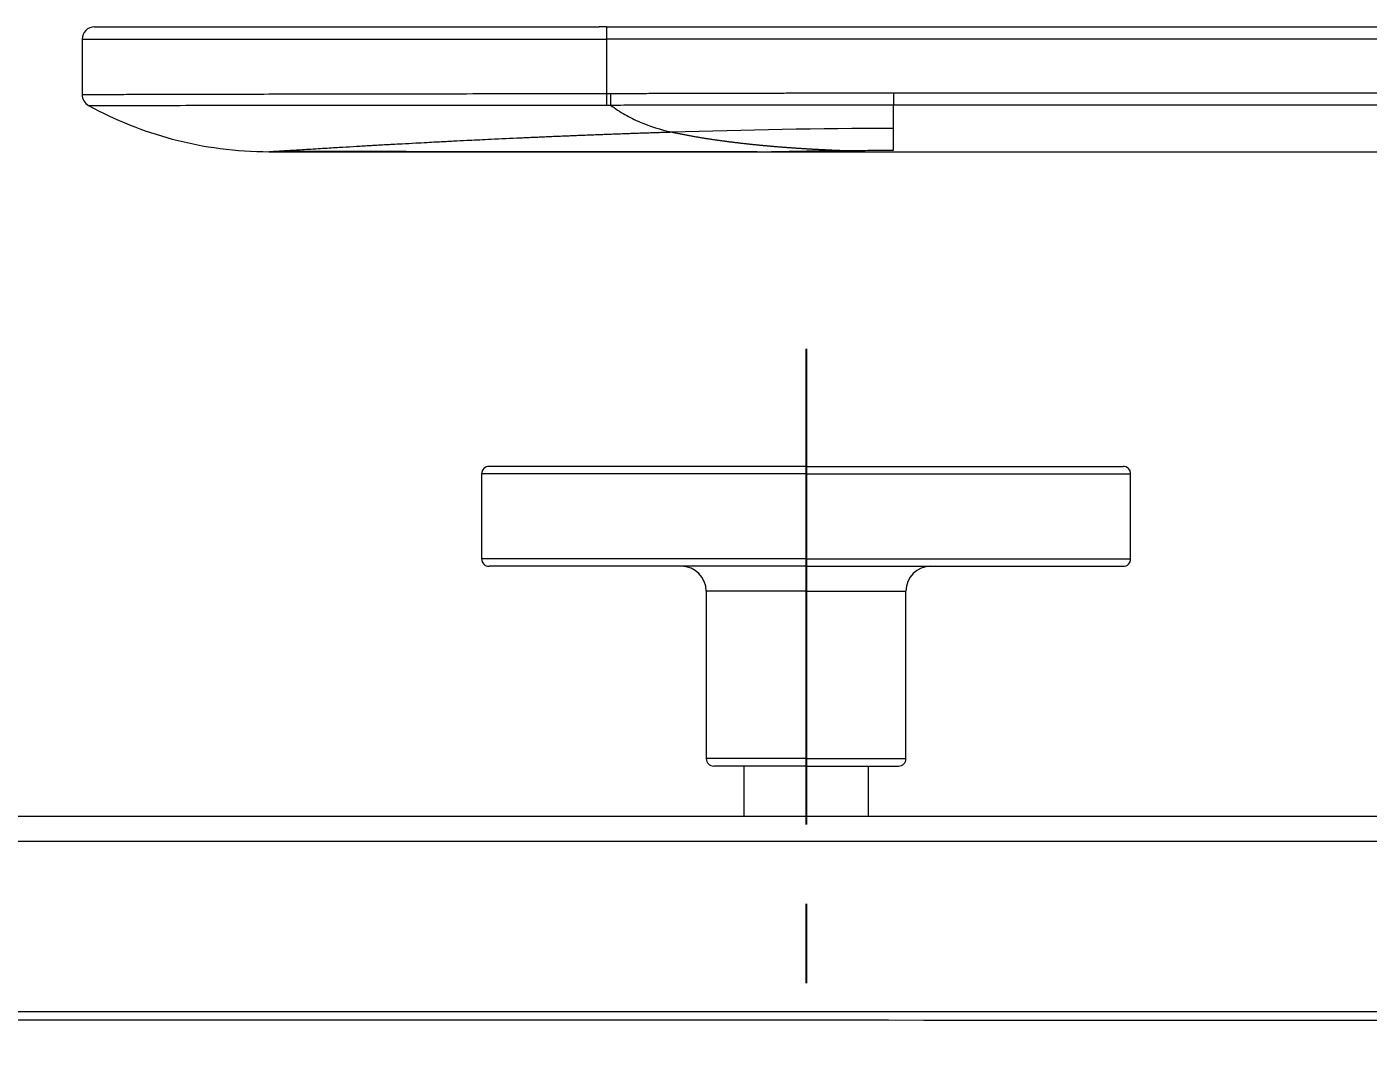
# Model space of a CAD drawing. Extents: x 13676 to 14719, y -16741 to -16132.
# Drawn here: x 14375.9 to 14429.6, y -16408.8 to -16368.2 of the extents above; entities that cross this region are included whole.
import ezdxf

# ---------------------------------------------------------------- set-up
doc = ezdxf.new("R2010")
doc.units = 0
doc.header["$MEASUREMENT"] = 0
doc.linetypes.add('CENTER2', pattern=[28.575, 19.05, -3.175, 3.175, -3.175])
doc.layers.get('0').update_dxf_attribs({"color": 3, "linetype": 'CONTINUOUS'})
doc.layers.get('DEFPOINTS').update_dxf_attribs({"linetype": 'CONTINUOUS'})
doc.layers.add('CENTER', color=1, linetype='CENTER2')
doc.layers.add('DIM_', color=6, linetype='CONTINUOUS', lineweight=9)
doc.styles.get("Standard").update_dxf_attribs({"font": 'Gulim.ttf'})
doc.dimstyles.new('사본(2) STANDARD', dxfattribs={"dimscale": 0, "dimtxt": 5, "dimasz": 5, "dimexe": 1.25, "dimexo": 0.625, "dimgap": 1.5, "dimtad": 3, "dimtih": 1, "dimtoh": 1, "dimdec": 1, "dimzin": 9, "dimdsep": 46, "dimtxsty": 'Standard', "dimcen": 2.5, "dimclrd": 5, "dimclre": 5, "dimclrt": 5, "dimadec": 0, "dimazin": 0, "dimtfac": 1, "dimtdec": 1, "dimtmove": 0, "dimatfit": 3, "dimfxl": 1.25, "dimtfill": 1, "dimtolj": 1, "dimtzin": 0, "dimarcsym": 0})

# ---------------------------------------------------------------- blocks, each defined once
blk = doc.blocks.new('*D51')
at = {"layer": 'DEFPOINTS', "color": 0, "transparency": 16777216}
for p in [(14407.083, -16381.119), (14353.847, -16404.778), (14407.083, -16443.158), (14362.211, -16473.604), (14325.779, -16536.829)]:
    blk.add_point(p, dxfattribs=at)
at = {"layer": 'DIM_', "color": 5, "lineweight": -2, "transparency": 16777216}
blk.add_line((14407.083, -16443.783), (14407.083, -16477.992), dxfattribs=at)
for start, end in [(258.88854, 262.93023), (265.06768, 269.11146)]:
    blk.add_arc((14407.083, -16154.323), 322.418, start, end, dxfattribs=at)
at = {"layer": 'DIM_', "color": 5, "transparency": 16777216}
for points in [[(14344.78, -16471.514), (14345.114, -16469.881), (14340.048, -16469.696)], [(14402.09, -16475.869), (14402.077, -16477.536), (14407.083, -16476.742)]]:
    blk.add_solid(points, dxfattribs=at)
at = {"layer": 'DIM_', "color": 5, "transparency": 16777216, "insert": (14373.381, -16474.975), "char_height": 5, "attachment_point": 5, "bg_fill": 3, "box_fill_scale": 1.25, "bg_fill_color": 256, "bg_fill_true_color": 13158600, "bg_fill_transparency": 0}
blk.add_mtext('\\A1;12°', dxfattribs=at)

msp = doc.modelspace()

# ---------------------------------------------------------------- linework, layer by layer
at = {"linetype": 'Continuous', "lineweight": 18}
for p, q in [((14378.583, -16368.229), (14398.794, -16368.229)), ((14399.083, -16368.229), (14398.794, -16368.229)), ((14399.083, -16368.229), (14482.083, -16368.229)), ((14378.083, -16368.729), (14378.083, -16370.944)), ((14405.587, -16373.229), (14458.085, -16373.229)), ((14407.083, -16385.829), (14394.383, -16385.829)), ((14407.083, -16385.829), (14419.783, -16385.829)), ((14394.083, -16386.129), (14394.083, -16389.529)), ((14420.083, -16389.529), (14420.083, -16386.129)), ((14407.083, -16389.829), (14394.383, -16389.829)), ((14407.083, -16389.829), (14419.783, -16389.829)), ((14403.083, -16390.829), (14403.083, -16397.529)), ((14411.083, -16397.529), (14411.083, -16390.829)), ((14407.083, -16397.829), (14403.383, -16397.829)), ((14404.583, -16397.829), (14404.583, -16399.829)), ((14407.083, -16397.829), (14410.783, -16397.829)), ((14409.583, -16399.829), (14409.583, -16397.829)), ((14352.583, -16399.829), (14482.083, -16399.829))]:
    msp.add_line(p, q, dxfattribs=at)
at = {"linetype": 'Continuous', "lineweight": 13}
for p, q in [((14399.083, -16368.229), (14399.083, -16368.729)), ((14378.083, -16368.729), (14399.083, -16368.729)), ((14399.083, -16368.729), (14399.083, -16370.897)), ((14482.083, -16368.729), (14399.083, -16368.729)), ((14399.083, -16370.897), (14399.083, -16371.36)), ((14399.245, -16370.897), (14399.246, -16371.36)), ((14407.083, -16385.829), (14407.083, -16386.129)), ((14407.083, -16386.129), (14394.083, -16386.129)), ((14407.083, -16386.129), (14420.083, -16386.129)), ((14407.083, -16389.529), (14407.083, -16386.129)), ((14407.083, -16389.529), (14394.083, -16389.529)), ((14407.083, -16389.529), (14420.083, -16389.529)), ((14407.083, -16389.829), (14407.083, -16389.529)), ((14407.083, -16389.829), (14407.083, -16390.829)), ((14407.083, -16390.829), (14403.083, -16390.829)), ((14407.083, -16390.829), (14411.083, -16390.829)), ((14407.083, -16397.529), (14407.083, -16390.829)), ((14407.083, -16397.529), (14403.083, -16397.529)), ((14407.083, -16397.829), (14407.083, -16397.529)), ((14407.083, -16397.529), (14411.083, -16397.529)), ((14407.083, -16399.829), (14407.083, -16397.829)), ((14352.583, -16400.829), (14482.083, -16400.829)), ((14356.748, -16407.654), (14447.086, -16407.653))]:
    msp.add_line(p, q, dxfattribs=at)
at = {"linetype": 'Continuous', "lineweight": 18}
for centre, radius, start, end in [((14378.583, -16368.729), 0.5, 90, 180), ((14378.583, -16370.937), 0.5, 180.1131, 241.2089), ((14394.383, -16386.129), 0.3, 90, 180), ((14419.783, -16386.129), 0.3, 0, 90), ((14394.383, -16389.529), 0.3, 180, 270), ((14419.783, -16389.529), 0.3, 270, 0), ((14402.083, -16390.829), 1, 0, 90), ((14412.083, -16390.829), 1, 90, 180), ((14403.383, -16397.529), 0.3, 180, 270), ((14410.783, -16397.529), 0.3, 270, 0)]:
    msp.add_arc(centre, radius, start, end, dxfattribs=at)
at = {"linetype": 'Continuous', "lineweight": 13}
msp.add_arc((14399.074, -16319.565, -0.001), 51.332, 270.0102, 270.191, dxfattribs=at)
at = {"linetype": 'Continuous', "lineweight": 18}
for points, knots in [([(14378.083, -16370.938), (14378.083, -16370.938), (14378.097, -16370.938), (14378.167, -16370.937), (14378.222, -16370.937), (14378.387, -16370.936), (14378.497, -16370.936), (14378.713, -16370.935), (14378.873, -16370.934), (14379.171, -16370.933), (14379.411, -16370.933), (14379.674, -16370.932), (14379.816, -16370.932), (14380.126, -16370.931), (14380.292, -16370.93), (14380.652, -16370.929), (14380.845, -16370.929), (14381.258, -16370.928), (14381.478, -16370.927), (14381.947, -16370.926), (14382.197, -16370.926), (14382.725, -16370.925), (14383.005, -16370.924), (14383.447, -16370.923), (14383.674, -16370.923), (14383.95, -16370.922), (14384.09, -16370.922), (14384.161, -16370.922), (14384.196, -16370.921), (14384.214, -16370.921), (14384.223, -16370.921), (14384.228, -16370.921), (14384.23, -16370.921), (14384.231, -16370.921), (14384.232, -16370.921), (14384.232, -16370.921), (14384.232, -16370.921), (14384.232, -16370.921), (14384.718, -16370.92), (14385.228, -16370.919), (14386.29, -16370.917), (14386.843, -16370.916), (14387.986, -16370.915), (14388.576, -16370.914), (14389.789, -16370.911), (14390.411, -16370.91), (14391.681, -16370.908), (14392.328, -16370.907), (14393.644, -16370.905), (14394.311, -16370.904), (14395.66, -16370.902), (14396.34, -16370.901), (14397.708, -16370.899), (14398.396, -16370.898), (14399.083, -16370.897)], [0, 0, 0, 0, 0.0625, 0.0625, 0.125, 0.125, 0.1875, 0.1875, 0.21875, 0.25, 0.28125, 0.28125, 0.3125, 0.3125, 0.34375, 0.34375, 0.375, 0.375, 0.40625, 0.40625, 0.4375, 0.4375, 0.46875, 0.46875, 0.484375, 0.492187, 0.496094, 0.498047, 0.499023, 0.499512, 0.499756, 0.499878, 0.499939, 0.499969, 0.499985, 0.499992, 0.499992, 0.5, 0.5, 0.5625, 0.5625, 0.625, 0.625, 0.6875, 0.6875, 0.75, 0.75, 0.8125, 0.8125, 0.875, 0.875, 0.9375, 0.9375, 1, 1, 1, 1]), ([(14378.342, -16371.375), (14379.4, -16371.956), (14381.748, -16372.899), (14384.26, -16373.229), (14385.566, -16373.229)], [0, 0, 0, 0, 0.480275, 1, 1, 1, 1]), ([(14385.566, -16373.229), (14385.566, -16373.229), (14385.566, -16373.229), (14385.567, -16373.229), (14385.567, -16373.229), (14385.568, -16373.229), (14385.569, -16373.229), (14385.571, -16373.229), (14385.572, -16373.229), (14385.574, -16373.229), (14385.576, -16373.229), (14385.579, -16373.229), (14385.581, -16373.228), (14385.584, -16373.228), (14385.587, -16373.228), (14385.59, -16373.228), (14385.594, -16373.227), (14385.597, -16373.227), (14385.601, -16373.227), (14385.606, -16373.227), (14385.61, -16373.226), (14385.615, -16373.226), (14385.62, -16373.226), (14385.625, -16373.225), (14385.63, -16373.225), (14385.636, -16373.225), (14385.642, -16373.224), (14385.648, -16373.224), (14385.655, -16373.223), (14385.661, -16373.223), (14385.668, -16373.222), (14385.675, -16373.222), (14385.682, -16373.221), (14385.69, -16373.221), (14385.698, -16373.22), (14385.706, -16373.22), (14385.714, -16373.219), (14385.723, -16373.219), (14385.731, -16373.218), (14385.74, -16373.218), (14385.75, -16373.217), (14385.759, -16373.216), (14385.769, -16373.216), (14385.779, -16373.215), (14385.789, -16373.214), (14385.799, -16373.214), (14385.81, -16373.213), (14385.821, -16373.212), (14385.832, -16373.212), (14385.843, -16373.211), (14385.855, -16373.21), (14385.862, -16373.21), (14385.866, -16373.209)], [0, 0, 0, 0, 0.020042, 0.040083, 0.060124, 0.080165, 0.100205, 0.120245, 0.140284, 0.160323, 0.180361, 0.200399, 0.220437, 0.240474, 0.260512, 0.280549, 0.300585, 0.320622, 0.340658, 0.360694, 0.380729, 0.400765, 0.4208, 0.440836, 0.460871, 0.480906, 0.500941, 0.520976, 0.54101, 0.561045, 0.581079, 0.601114, 0.621148, 0.641183, 0.661217, 0.681252, 0.701286, 0.721321, 0.741355, 0.76139, 0.781424, 0.801459, 0.821493, 0.841528, 0.861563, 0.881598, 0.901633, 0.921668, 0.941703, 0.961738, 0.981774, 1, 1, 1, 1]), ([(14385.566, -16373.229), (14387.234, -16373.229), (14390.571, -16373.229), (14397.243, -16373.229), (14402.247, -16373.229), (14405.583, -16373.229)], [0, 0, 0, 0, 0.250002, 0.500001, 1, 1, 1, 1])]:
    msp.add_open_spline(points, degree=3, knots=knots, dxfattribs=at)
at = {"linetype": 'Continuous', "lineweight": 13}
for points, degree, knots in [([(14378.342, -16371.375), (14378.342, -16371.375), (14378.449, -16371.375), (14378.98, -16371.375), (14379.989, -16371.374), (14381.486, -16371.373), (14383.368, -16371.371), (14385.451, -16371.368), (14387.555, -16371.366), (14389.571, -16371.365), (14391.469, -16371.364), (14393.239, -16371.362), (14394.875, -16371.361), (14396.371, -16371.361), (14397.758, -16371.36), (14398.646, -16371.36), (14399.083, -16371.36)], 3, [0, 0, 0, 0, 0.076313, 0.163609, 0.259644, 0.359136, 0.457035, 0.547926, 0.628232, 0.699209, 0.762605, 0.81978, 0.871449, 0.917982, 0.959678, 1, 1, 1, 1]), ([(14399.245, -16370.897), (14402.114, -16370.886), (14404.96, -16370.881), (14408.974, -16370.873), (14410.583, -16370.873)], 2, [0, 0, 0, 0.5, 0.5, 1, 1, 1]), ([(14399.246, -16371.36), (14399.606, -16371.359), (14400.386, -16371.358), (14401.646, -16371.356), (14403.086, -16371.354), (14404.705, -16371.352), (14406.505, -16371.35), (14408.484, -16371.349), (14409.863, -16371.348), (14410.583, -16371.348)], 3, [0, 0, 0, 0, 0.095258, 0.206383, 0.333372, 0.476224, 0.63494, 0.809527, 1, 1, 1, 1]), ([(14399.246, -16371.36), (14399.434, -16371.504), (14399.628, -16371.63), (14400.023, -16371.855), (14400.225, -16371.954), (14400.839, -16372.217), (14401.261, -16372.347), (14401.684, -16372.438)], 3, [0, 0, 0, 0, 0.25, 0.25, 0.5, 0.5, 1, 1, 1, 1]), ([(14410.583, -16370.873), (14410.583, -16370.925), (14410.583, -16370.977), (14410.583, -16371.076), (14410.583, -16371.123), (14410.583, -16371.208), (14410.583, -16371.246), (14410.583, -16371.308), (14410.583, -16371.332), (14410.583, -16371.348)], 3, [0, 0, 0, 0, 0.25, 0.25, 0.5, 0.5, 0.75, 0.75, 1, 1, 1, 1]), ([(14410.583, -16372.284), (14410.583, -16372.166), (14410.583, -16371.91), (14410.583, -16371.553), (14410.583, -16371.349)], 3, [0, 0, 0, 0, 0.542797, 1, 1, 1, 1]), ([(14385.866, -16373.209), (14385.866, -16373.209), (14385.87, -16373.209), (14385.879, -16373.208), (14385.891, -16373.208), (14385.904, -16373.207), (14385.916, -16373.206), (14385.929, -16373.205), (14385.942, -16373.204), (14385.956, -16373.203), (14386.01, -16373.2), (14386.117, -16373.193), (14386.302, -16373.181), (14386.533, -16373.166), (14386.816, -16373.148), (14387.15, -16373.127), (14387.515, -16373.105), (14387.879, -16373.082), (14388.214, -16373.062), (14388.6, -16373.039), (14389.066, -16373.012), (14389.648, -16372.978), (14390.137, -16372.95), (14390.556, -16372.927), (14390.942, -16372.906), (14391.405, -16372.881), (14391.864, -16372.857), (14392.231, -16372.837), (14392.504, -16372.823), (14392.736, -16372.811), (14393.05, -16372.795), (14393.583, -16372.769), (14394.421, -16372.728), (14395.138, -16372.694), (14395.609, -16372.673), (14395.72, -16372.668), (14395.831, -16372.663), (14395.943, -16372.658), (14396.054, -16372.653), (14396.167, -16372.648), (14396.279, -16372.643), (14396.392, -16372.638), (14396.505, -16372.633), (14396.618, -16372.628), (14396.732, -16372.623), (14396.846, -16372.618), (14396.96, -16372.613), (14397.075, -16372.609), (14397.19, -16372.604), (14397.305, -16372.599), (14397.42, -16372.594), (14397.536, -16372.589), (14397.651, -16372.585), (14397.767, -16372.58), (14397.884, -16372.575), (14398, -16372.571), (14398.117, -16372.566), (14398.234, -16372.561), (14398.351, -16372.557), (14398.468, -16372.552), (14398.585, -16372.547), (14398.703, -16372.543), (14398.821, -16372.538), (14398.939, -16372.534), (14399.057, -16372.529), (14399.175, -16372.525), (14399.294, -16372.52), (14399.412, -16372.516), (14399.531, -16372.512), (14399.65, -16372.507), (14399.769, -16372.503), (14399.888, -16372.499), (14400.007, -16372.494), (14400.126, -16372.49), (14400.246, -16372.486), (14400.365, -16372.482), (14400.485, -16372.478), (14400.605, -16372.474), (14400.724, -16372.47), (14400.844, -16372.466), (14400.964, -16372.462), (14401.084, -16372.458), (14401.204, -16372.454), (14401.324, -16372.45), (14401.444, -16372.446), (14401.564, -16372.442), (14401.644, -16372.44), (14401.684, -16372.438)], 3, [0, 0, 0, 0, 0.000253, 0.003052, 0.005852, 0.008651, 0.011451, 0.01425, 0.01705, 0.019849, 0.022649, 0.050089, 0.080049, 0.112532, 0.147543, 0.185087, 0.222564, 0.255398, 0.283584, 0.307117, 0.347819, 0.388536, 0.429267, 0.444275, 0.468041, 0.500568, 0.526729, 0.54734, 0.562401, 0.57191, 0.585175, 0.613386, 0.656544, 0.71465, 0.720036, 0.725423, 0.73081, 0.736197, 0.741584, 0.746971, 0.752359, 0.757746, 0.763133, 0.768521, 0.773908, 0.779295, 0.784683, 0.79007, 0.795457, 0.800844, 0.806231, 0.811618, 0.817005, 0.822391, 0.827777, 0.833163, 0.838549, 0.843935, 0.84932, 0.854705, 0.860089, 0.865474, 0.870858, 0.876241, 0.881625, 0.887008, 0.89239, 0.897773, 0.903155, 0.908537, 0.913919, 0.919301, 0.924682, 0.930063, 0.935444, 0.940824, 0.946205, 0.951585, 0.956965, 0.962345, 0.967725, 0.973104, 0.978484, 0.983863, 0.989242, 0.994621, 1, 1, 1, 1]), ([(14401.684, -16372.438), (14401.708, -16372.443), (14401.756, -16372.454), (14401.827, -16372.469), (14401.898, -16372.483), (14401.969, -16372.498), (14402.04, -16372.512), (14402.11, -16372.526), (14402.18, -16372.539), (14402.25, -16372.553), (14402.32, -16372.566), (14402.389, -16372.579), (14402.459, -16372.591), (14402.528, -16372.604), (14402.596, -16372.616), (14402.665, -16372.628), (14402.733, -16372.639), (14402.801, -16372.651), (14402.869, -16372.662), (14402.937, -16372.673), (14403.004, -16372.684), (14403.071, -16372.694), (14403.138, -16372.705), (14403.205, -16372.715), (14403.271, -16372.725), (14403.338, -16372.735), (14403.404, -16372.745), (14403.469, -16372.754), (14403.535, -16372.763), (14403.6, -16372.773), (14403.665, -16372.782), (14403.73, -16372.79), (14403.795, -16372.799), (14403.859, -16372.808), (14403.923, -16372.816), (14403.987, -16372.824), (14404.051, -16372.832), (14404.115, -16372.84), (14404.178, -16372.848), (14404.241, -16372.856), (14404.304, -16372.863), (14404.366, -16372.871), (14404.429, -16372.878), (14404.491, -16372.885), (14404.553, -16372.892), (14404.614, -16372.899), (14404.676, -16372.906), (14404.737, -16372.912), (14404.798, -16372.919), (14404.859, -16372.925), (14404.919, -16372.932), (14404.98, -16372.938), (14405.04, -16372.944), (14405.1, -16372.95), (14405.159, -16372.956), (14405.219, -16372.962), (14405.278, -16372.967), (14405.337, -16372.973), (14405.396, -16372.978), (14405.454, -16372.984), (14405.513, -16372.989), (14405.571, -16372.994), (14405.629, -16372.999), (14405.686, -16373.004), (14405.744, -16373.009), (14405.801, -16373.014), (14405.858, -16373.019), (14405.915, -16373.024), (14405.971, -16373.028), (14406.028, -16373.033), (14406.084, -16373.037), (14406.14, -16373.042), (14406.195, -16373.046), (14406.251, -16373.05), (14406.306, -16373.054), (14406.361, -16373.058), (14406.416, -16373.062), (14406.47, -16373.066), (14406.525, -16373.07), (14406.579, -16373.074), (14406.632, -16373.077), (14406.686, -16373.081), (14406.74, -16373.085), (14406.793, -16373.088), (14406.846, -16373.092), (14406.899, -16373.095), (14406.951, -16373.098), (14407.003, -16373.101), (14407.055, -16373.105), (14407.107, -16373.108), (14407.159, -16373.111), (14407.21, -16373.114), (14407.262, -16373.117), (14407.313, -16373.12), (14407.363, -16373.123), (14407.414, -16373.125), (14407.464, -16373.128), (14407.514, -16373.131), (14407.564, -16373.134), (14407.614, -16373.136), (14407.663, -16373.139), (14407.713, -16373.141), (14407.762, -16373.144), (14407.81, -16373.146), (14407.859, -16373.148), (14407.907, -16373.151), (14407.955, -16373.153), (14408.003, -16373.155), (14408.051, -16373.157), (14408.098, -16373.16), (14408.146, -16373.162), (14408.193, -16373.164), (14408.239, -16373.166), (14408.286, -16373.168), (14408.332, -16373.17), (14408.379, -16373.172), (14408.424, -16373.174), (14408.47, -16373.175), (14408.516, -16373.177), (14408.561, -16373.179), (14408.591, -16373.18), (14408.606, -16373.181)], 3, [0, 0, 0, 0, 0.010232, 0.020433, 0.030604, 0.040746, 0.050856, 0.060937, 0.070987, 0.081008, 0.090997, 0.100957, 0.110886, 0.120785, 0.130653, 0.140491, 0.150298, 0.160075, 0.169821, 0.179537, 0.189222, 0.198877, 0.208501, 0.218094, 0.227657, 0.237189, 0.24669, 0.25616, 0.265599, 0.275008, 0.284385, 0.293732, 0.303048, 0.312333, 0.321587, 0.33081, 0.340002, 0.349163, 0.358293, 0.367392, 0.37646, 0.385496, 0.394502, 0.403477, 0.41242, 0.421332, 0.430214, 0.439063, 0.447882, 0.45667, 0.465426, 0.474151, 0.482845, 0.491507, 0.500138, 0.508738, 0.517306, 0.525843, 0.534349, 0.542823, 0.551266, 0.559677, 0.568057, 0.576406, 0.584723, 0.593009, 0.601263, 0.609486, 0.617677, 0.625837, 0.633965, 0.642062, 0.650127, 0.658161, 0.666163, 0.674134, 0.682073, 0.68998, 0.697856, 0.7057, 0.713513, 0.721294, 0.729043, 0.736761, 0.744447, 0.752102, 0.759725, 0.767316, 0.774875, 0.782403, 0.789899, 0.797364, 0.804796, 0.812197, 0.819566, 0.826904, 0.834209, 0.841483, 0.848725, 0.855936, 0.863114, 0.870261, 0.877376, 0.884459, 0.891511, 0.89853, 0.905518, 0.912474, 0.919398, 0.92629, 0.93315, 0.939979, 0.946776, 0.95354, 0.960273, 0.966974, 0.973643, 0.98028, 0.986885, 0.993459, 1, 1, 1, 1]), ([(14410.583, -16373.171), (14410.583, -16373.123), (14410.583, -16373.003), (14410.583, -16372.677), (14410.583, -16372.436), (14410.583, -16372.284)], 3, [0, 0, 0, 0, 0.5, 0.750001, 1, 1, 1, 1]), ([(14405.583, -16373.229), (14405.583, -16373.229), (14405.654, -16373.228), (14405.932, -16373.222), (14406.14, -16373.218), (14406.673, -16373.208), (14406.999, -16373.202), (14407.557, -16373.193), (14407.952, -16373.188), (14408.383, -16373.183), (14408.606, -16373.181)], 3, [0, 0, 0, 0, 0.25, 0.25, 0.5, 0.5, 0.75, 0.75, 0.875, 1, 1, 1, 1]), ([(14408.606, -16373.181), (14408.917, -16373.178), (14409.242, -16373.175), (14409.905, -16373.172), (14410.245, -16373.171), (14410.583, -16373.171)], 3, [0, 0, 0, 0, 0.5, 0.5, 1, 1, 1, 1])]:
    msp.add_open_spline(points, degree=degree, knots=knots, dxfattribs=at)
for points, degree in [([(14399.083, -16371.36), (14399.138, -16371.36), (14399.192, -16371.36), (14399.246, -16371.36)], 3), ([(14410.583, -16370.873), (14482.083, -16370.874)], 1), ([(14410.583, -16371.348), (14430.936, -16371.348), (14451.289, -16371.348), (14471.643, -16371.348)], 3), ([(14401.684, -16372.438), (14404.643, -16372.346), (14407.615, -16372.288), (14410.583, -16372.284)], 3), ([(14356.748, -16407.995), (14386.861, -16407.995), (14416.974, -16407.996), (14447.086, -16407.996)], 3)]:
    msp.add_open_spline(points, degree=degree, dxfattribs=at)
at = {"linetype": 'Continuous', "lineweight": 18}
for points in [[(14385.745, -16373.209), (14405.645, -16373.228)], [(14385.747, -16373.209), (14405.753, -16373.228)]]:
    msp.add_open_spline(points, degree=1, dxfattribs=at)
at = {"layer": 'CENTER'}
msp.add_line((14407.083, -16381.119), (14407.083, -16443.158), dxfattribs=at)

# ---------------------------------------------------------------- next in the draw order: dimensions: what is measured, and where the dimension line sits
at = {"layer": 'DIM_'}
dim = msp.add_angular_dim_2l(base=(14362.211, -16473.604), line1=((14407.083, -16381.119), (14407.083, -16443.158)), line2=((14325.779, -16536.829), (14353.847, -16404.778)), dimstyle='사본(2) STANDARD', override={"dimscale": 1, "dimtad": 0}, dxfattribs=at)
dim.commit()
dim.dimension.update_dxf_attribs({"geometry": '*D51', "text_midpoint": (14373.381, -16474.975)})

doc.saveas('drawing.dxf')
